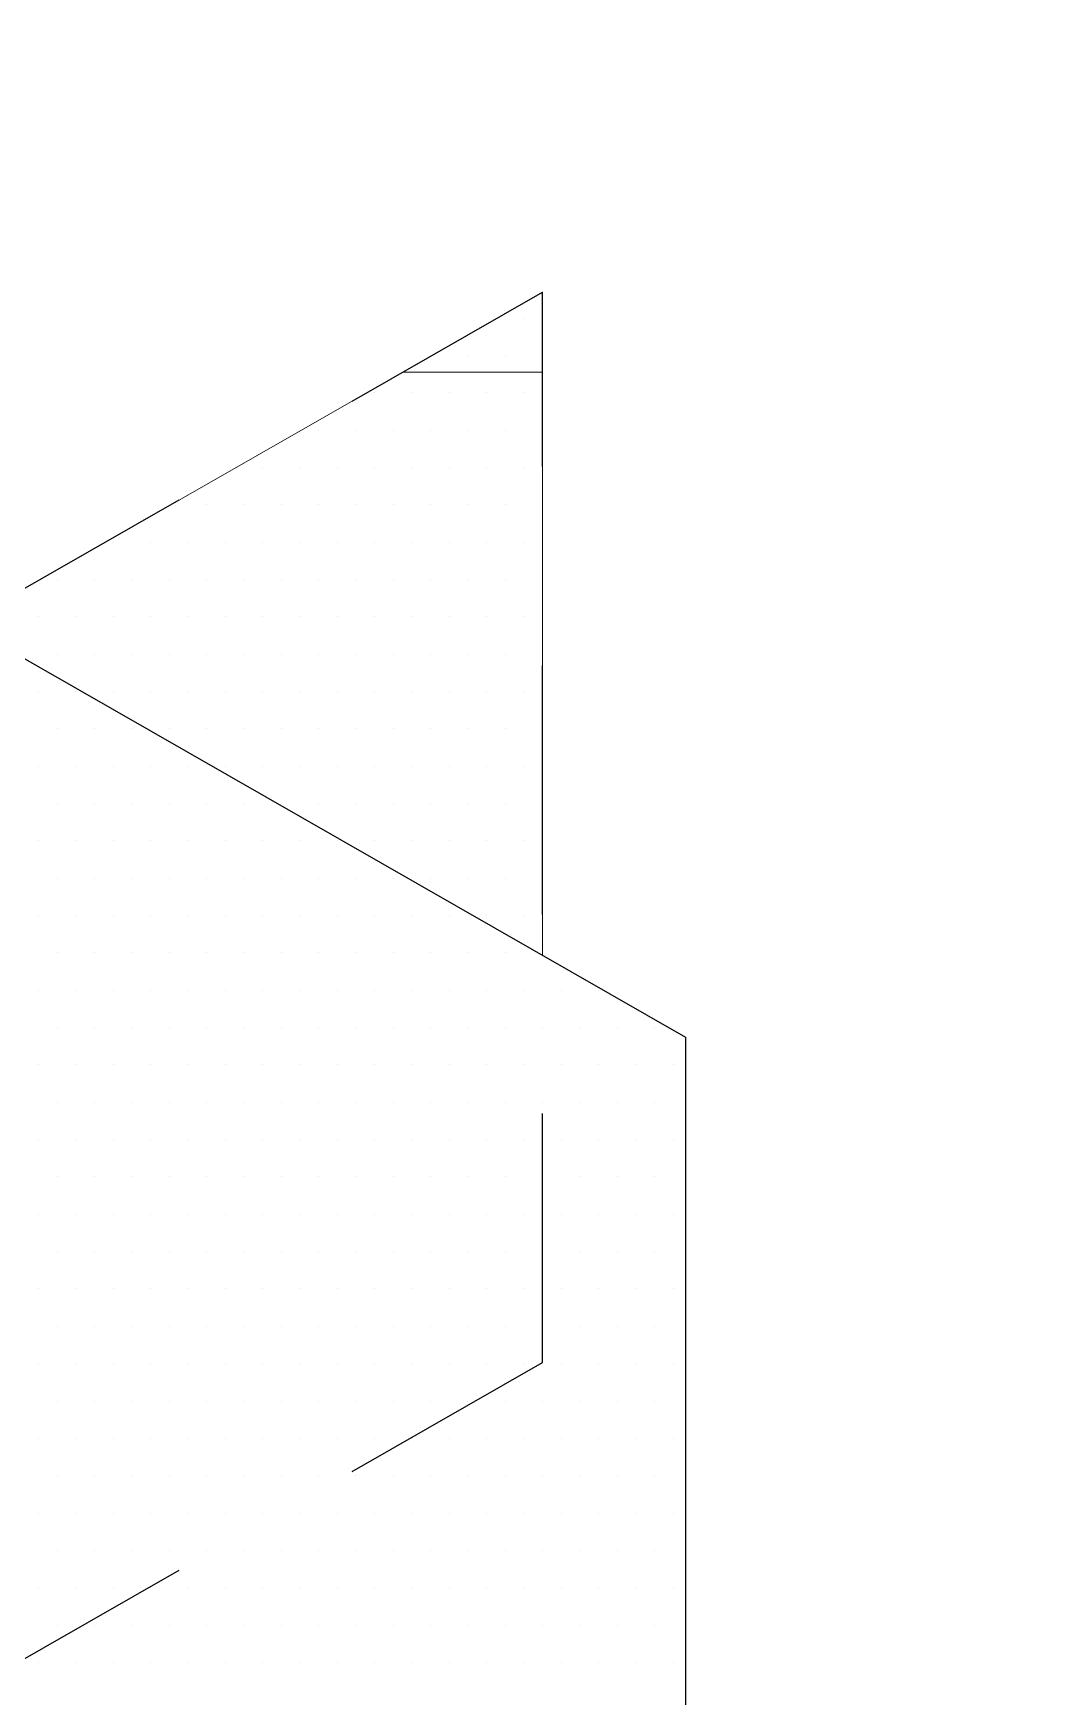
# Model space of a CAD drawing. Header units: inches. Extents: x -26 to 76, y -16 to 22.
# Drawn here: x 64.709 to 65.224, y -4.424 to -3.588 of the extents above; entities that cross this region are included whole.
import ezdxf

# ---------------------------------------------------------------- set-up
doc = ezdxf.new("R2010")
doc.units = ezdxf.units.IN
doc.header["$MEASUREMENT"] = 0
for name, pattern in [('AI-Linetype-55', [0.187557, 0.125038, -0.062519]), ('AI-Linetype-56', [0.187557, 0.125038, -0.062519]), ('AI-Linetype-57', [0.187557, 0.125038, -0.062519])]:
    doc.linetypes.add(name, pattern=pattern)
for name, color, linetype, lineweight in [('.ATI-HATCH', 7, 'Continuous', 0), ('G-ANNO-TTLB', 7, 'Continuous', 0), ('TYVEK', 7, 'Continuous', 0)]:
    doc.layers.add(name, color=color, linetype=linetype, lineweight=lineweight)

# ---------------------------------------------------------------- blocks, each defined once
blk = doc.blocks.new('Block_347')
at = {"layer": '.ATI-HATCH'}
for points, knots in [([(64.96488, -3.71841), (64.96488, -3.71841), (64.89471, -3.75852), (64.89471, -3.75852), (64.89471, -3.75852), (64.96488, -3.75852), (64.96488, -3.75852), (64.96488, -3.75852), (64.96488, -3.71841), (64.96488, -3.71841)], [0, 0, 0, 0, 1, 1, 1, 2, 2, 2, 3, 3, 3, 3]), ([(64.96488, -3.75852), (64.96488, -3.75852), (64.89471, -3.75852), (64.89471, -3.75852), (64.89471, -3.75852), (64.67393, -3.8847), (64.67393, -3.8847), (64.67393, -3.8847), (64.96488, -4.05129), (64.96488, -4.05129), (64.96488, -4.05129), (64.96488, -3.75852), (64.96488, -3.75852)], [0, 0, 0, 0, 1, 1, 1, 2, 2, 2, 3, 3, 3, 4, 4, 4, 4])]:
    blk.add_open_spline(points, degree=3, knots=knots, dxfattribs=at)
at = {"layer": '.ATI-HATCH', "color": 8, "lineweight": 0, "true_color": 0x808080}
for points in [[(64.9556, -3.73131), (64.9556, -3.73131), (64.9556, -3.73131), (64.9556, -3.73131)], [(64.92747, -3.75007), (64.92747, -3.75007), (64.92747, -3.75007), (64.92747, -3.75007)], [(64.94622, -3.75007), (64.94622, -3.75007), (64.94622, -3.75007), (64.94622, -3.75007)], [(64.88058, -3.76882), (64.88058, -3.76882), (64.88058, -3.76882), (64.88058, -3.76882)], [(64.89933, -3.76882), (64.89933, -3.76882), (64.89933, -3.76882), (64.89933, -3.76882)], [(64.91809, -3.76882), (64.91809, -3.76882), (64.91809, -3.76882), (64.91809, -3.76882)], [(64.93684, -3.76882), (64.93684, -3.76882), (64.93684, -3.76882), (64.93684, -3.76882)], [(64.9556, -3.76882), (64.9556, -3.76882), (64.9556, -3.76882), (64.9556, -3.76882)], [(64.85244, -3.78758), (64.85244, -3.78758), (64.85244, -3.78758), (64.85244, -3.78758)], [(64.8712, -3.78758), (64.8712, -3.78758), (64.8712, -3.78758), (64.8712, -3.78758)], [(64.88996, -3.78758), (64.88996, -3.78758), (64.88996, -3.78758), (64.88996, -3.78758)], [(64.90871, -3.78758), (64.90871, -3.78758), (64.90871, -3.78758), (64.90871, -3.78758)], [(64.92747, -3.78758), (64.92747, -3.78758), (64.92747, -3.78758), (64.92747, -3.78758)], [(64.94622, -3.78758), (64.94622, -3.78758), (64.94622, -3.78758), (64.94622, -3.78758)], [(64.82431, -3.80633), (64.82431, -3.80633), (64.82431, -3.80633), (64.82431, -3.80633)], [(64.84307, -3.80633), (64.84307, -3.80633), (64.84307, -3.80633), (64.84307, -3.80633)], [(64.86182, -3.80633), (64.86182, -3.80633), (64.86182, -3.80633), (64.86182, -3.80633)], [(64.88058, -3.80633), (64.88058, -3.80633), (64.88058, -3.80633), (64.88058, -3.80633)], [(64.89933, -3.80633), (64.89933, -3.80633), (64.89933, -3.80633), (64.89933, -3.80633)], [(64.91809, -3.80633), (64.91809, -3.80633), (64.91809, -3.80633), (64.91809, -3.80633)], [(64.93684, -3.80633), (64.93684, -3.80633), (64.93684, -3.80633), (64.93684, -3.80633)], [(64.9556, -3.80633), (64.9556, -3.80633), (64.9556, -3.80633), (64.9556, -3.80633)], [(64.79618, -3.82509), (64.79618, -3.82509), (64.79618, -3.82509), (64.79618, -3.82509)], [(64.81493, -3.82509), (64.81493, -3.82509), (64.81493, -3.82509), (64.81493, -3.82509)], [(64.83369, -3.82509), (64.83369, -3.82509), (64.83369, -3.82509), (64.83369, -3.82509)], [(64.85244, -3.82509), (64.85244, -3.82509), (64.85244, -3.82509), (64.85244, -3.82509)], [(64.8712, -3.82509), (64.8712, -3.82509), (64.8712, -3.82509), (64.8712, -3.82509)], [(64.88996, -3.82509), (64.88996, -3.82509), (64.88996, -3.82509), (64.88996, -3.82509)], [(64.90871, -3.82509), (64.90871, -3.82509), (64.90871, -3.82509), (64.90871, -3.82509)], [(64.92747, -3.82509), (64.92747, -3.82509), (64.92747, -3.82509), (64.92747, -3.82509)], [(64.94622, -3.82509), (64.94622, -3.82509), (64.94622, -3.82509), (64.94622, -3.82509)], [(64.74929, -3.84384), (64.74929, -3.84384), (64.74929, -3.84384), (64.74929, -3.84384)], [(64.76804, -3.84384), (64.76804, -3.84384), (64.76804, -3.84384), (64.76804, -3.84384)], [(64.7868, -3.84384), (64.7868, -3.84384), (64.7868, -3.84384), (64.7868, -3.84384)], [(64.80555, -3.84384), (64.80555, -3.84384), (64.80555, -3.84384), (64.80555, -3.84384)], [(64.82431, -3.84384), (64.82431, -3.84384), (64.82431, -3.84384), (64.82431, -3.84384)], [(64.84307, -3.84384), (64.84307, -3.84384), (64.84307, -3.84384), (64.84307, -3.84384)], [(64.86182, -3.84384), (64.86182, -3.84384), (64.86182, -3.84384), (64.86182, -3.84384)], [(64.88058, -3.84384), (64.88058, -3.84384), (64.88058, -3.84384), (64.88058, -3.84384)], [(64.89933, -3.84384), (64.89933, -3.84384), (64.89933, -3.84384), (64.89933, -3.84384)], [(64.91809, -3.84384), (64.91809, -3.84384), (64.91809, -3.84384), (64.91809, -3.84384)], [(64.93684, -3.84384), (64.93684, -3.84384), (64.93684, -3.84384), (64.93684, -3.84384)], [(64.9556, -3.84384), (64.9556, -3.84384), (64.9556, -3.84384), (64.9556, -3.84384)], [(64.72115, -3.8626), (64.72115, -3.8626), (64.72115, -3.8626), (64.72115, -3.8626)], [(64.73991, -3.8626), (64.73991, -3.8626), (64.73991, -3.8626), (64.73991, -3.8626)], [(64.75867, -3.8626), (64.75867, -3.8626), (64.75867, -3.8626), (64.75867, -3.8626)], [(64.77742, -3.8626), (64.77742, -3.8626), (64.77742, -3.8626), (64.77742, -3.8626)], [(64.79618, -3.8626), (64.79618, -3.8626), (64.79618, -3.8626), (64.79618, -3.8626)], [(64.81493, -3.8626), (64.81493, -3.8626), (64.81493, -3.8626), (64.81493, -3.8626)], [(64.83369, -3.8626), (64.83369, -3.8626), (64.83369, -3.8626), (64.83369, -3.8626)], [(64.85244, -3.8626), (64.85244, -3.8626), (64.85244, -3.8626), (64.85244, -3.8626)], [(64.8712, -3.8626), (64.8712, -3.8626), (64.8712, -3.8626), (64.8712, -3.8626)], [(64.88996, -3.8626), (64.88996, -3.8626), (64.88996, -3.8626), (64.88996, -3.8626)], [(64.90871, -3.8626), (64.90871, -3.8626), (64.90871, -3.8626), (64.90871, -3.8626)], [(64.92747, -3.8626), (64.92747, -3.8626), (64.92747, -3.8626), (64.92747, -3.8626)], [(64.94622, -3.8626), (64.94622, -3.8626), (64.94622, -3.8626), (64.94622, -3.8626)], [(64.69302, -3.88136), (64.69302, -3.88136), (64.69302, -3.88136), (64.69302, -3.88136)], [(64.71178, -3.88136), (64.71178, -3.88136), (64.71178, -3.88136), (64.71178, -3.88136)], [(64.73053, -3.88136), (64.73053, -3.88136), (64.73053, -3.88136), (64.73053, -3.88136)], [(64.74929, -3.88136), (64.74929, -3.88136), (64.74929, -3.88136), (64.74929, -3.88136)], [(64.76804, -3.88136), (64.76804, -3.88136), (64.76804, -3.88136), (64.76804, -3.88136)], [(64.7868, -3.88136), (64.7868, -3.88136), (64.7868, -3.88136), (64.7868, -3.88136)], [(64.80555, -3.88136), (64.80555, -3.88136), (64.80555, -3.88136), (64.80555, -3.88136)], [(64.82431, -3.88136), (64.82431, -3.88136), (64.82431, -3.88136), (64.82431, -3.88136)], [(64.84307, -3.88136), (64.84307, -3.88136), (64.84307, -3.88136), (64.84307, -3.88136)], [(64.86182, -3.88136), (64.86182, -3.88136), (64.86182, -3.88136), (64.86182, -3.88136)], [(64.88058, -3.88136), (64.88058, -3.88136), (64.88058, -3.88136), (64.88058, -3.88136)], [(64.89933, -3.88136), (64.89933, -3.88136), (64.89933, -3.88136), (64.89933, -3.88136)], [(64.91809, -3.88136), (64.91809, -3.88136), (64.91809, -3.88136), (64.91809, -3.88136)], [(64.93684, -3.88136), (64.93684, -3.88136), (64.93684, -3.88136), (64.93684, -3.88136)], [(64.9556, -3.88136), (64.9556, -3.88136), (64.9556, -3.88136), (64.9556, -3.88136)], [(64.7024, -3.90011), (64.7024, -3.90011), (64.7024, -3.90011), (64.7024, -3.90011)], [(64.72115, -3.90011), (64.72115, -3.90011), (64.72115, -3.90011), (64.72115, -3.90011)], [(64.73991, -3.90011), (64.73991, -3.90011), (64.73991, -3.90011), (64.73991, -3.90011)], [(64.75867, -3.90011), (64.75867, -3.90011), (64.75867, -3.90011), (64.75867, -3.90011)], [(64.77742, -3.90011), (64.77742, -3.90011), (64.77742, -3.90011), (64.77742, -3.90011)], [(64.79618, -3.90011), (64.79618, -3.90011), (64.79618, -3.90011), (64.79618, -3.90011)], [(64.81493, -3.90011), (64.81493, -3.90011), (64.81493, -3.90011), (64.81493, -3.90011)], [(64.83369, -3.90011), (64.83369, -3.90011), (64.83369, -3.90011), (64.83369, -3.90011)], [(64.85244, -3.90011), (64.85244, -3.90011), (64.85244, -3.90011), (64.85244, -3.90011)], [(64.8712, -3.90011), (64.8712, -3.90011), (64.8712, -3.90011), (64.8712, -3.90011)], [(64.88996, -3.90011), (64.88996, -3.90011), (64.88996, -3.90011), (64.88996, -3.90011)], [(64.90871, -3.90011), (64.90871, -3.90011), (64.90871, -3.90011), (64.90871, -3.90011)], [(64.92747, -3.90011), (64.92747, -3.90011), (64.92747, -3.90011), (64.92747, -3.90011)], [(64.94622, -3.90011), (64.94622, -3.90011), (64.94622, -3.90011), (64.94622, -3.90011)], [(64.74929, -3.91887), (64.74929, -3.91887), (64.74929, -3.91887), (64.74929, -3.91887)], [(64.76804, -3.91887), (64.76804, -3.91887), (64.76804, -3.91887), (64.76804, -3.91887)], [(64.7868, -3.91887), (64.7868, -3.91887), (64.7868, -3.91887), (64.7868, -3.91887)], [(64.80555, -3.91887), (64.80555, -3.91887), (64.80555, -3.91887), (64.80555, -3.91887)], [(64.82431, -3.91887), (64.82431, -3.91887), (64.82431, -3.91887), (64.82431, -3.91887)], [(64.84307, -3.91887), (64.84307, -3.91887), (64.84307, -3.91887), (64.84307, -3.91887)], [(64.86182, -3.91887), (64.86182, -3.91887), (64.86182, -3.91887), (64.86182, -3.91887)], [(64.88058, -3.91887), (64.88058, -3.91887), (64.88058, -3.91887), (64.88058, -3.91887)], [(64.89933, -3.91887), (64.89933, -3.91887), (64.89933, -3.91887), (64.89933, -3.91887)], [(64.91809, -3.91887), (64.91809, -3.91887), (64.91809, -3.91887), (64.91809, -3.91887)], [(64.93684, -3.91887), (64.93684, -3.91887), (64.93684, -3.91887), (64.93684, -3.91887)], [(64.9556, -3.91887), (64.9556, -3.91887), (64.9556, -3.91887), (64.9556, -3.91887)], [(64.77742, -3.93762), (64.77742, -3.93762), (64.77742, -3.93762), (64.77742, -3.93762)], [(64.79618, -3.93762), (64.79618, -3.93762), (64.79618, -3.93762), (64.79618, -3.93762)], [(64.81493, -3.93762), (64.81493, -3.93762), (64.81493, -3.93762), (64.81493, -3.93762)], [(64.83369, -3.93762), (64.83369, -3.93762), (64.83369, -3.93762), (64.83369, -3.93762)], [(64.85244, -3.93762), (64.85244, -3.93762), (64.85244, -3.93762), (64.85244, -3.93762)], [(64.8712, -3.93762), (64.8712, -3.93762), (64.8712, -3.93762), (64.8712, -3.93762)], [(64.88996, -3.93762), (64.88996, -3.93762), (64.88996, -3.93762), (64.88996, -3.93762)], [(64.90871, -3.93762), (64.90871, -3.93762), (64.90871, -3.93762), (64.90871, -3.93762)], [(64.92747, -3.93762), (64.92747, -3.93762), (64.92747, -3.93762), (64.92747, -3.93762)], [(64.94622, -3.93762), (64.94622, -3.93762), (64.94622, -3.93762), (64.94622, -3.93762)], [(64.80555, -3.95638), (64.80555, -3.95638), (64.80555, -3.95638), (64.80555, -3.95638)], [(64.82431, -3.95638), (64.82431, -3.95638), (64.82431, -3.95638), (64.82431, -3.95638)], [(64.84307, -3.95638), (64.84307, -3.95638), (64.84307, -3.95638), (64.84307, -3.95638)], [(64.86182, -3.95638), (64.86182, -3.95638), (64.86182, -3.95638), (64.86182, -3.95638)], [(64.88058, -3.95638), (64.88058, -3.95638), (64.88058, -3.95638), (64.88058, -3.95638)], [(64.89933, -3.95638), (64.89933, -3.95638), (64.89933, -3.95638), (64.89933, -3.95638)], [(64.91809, -3.95638), (64.91809, -3.95638), (64.91809, -3.95638), (64.91809, -3.95638)], [(64.93684, -3.95638), (64.93684, -3.95638), (64.93684, -3.95638), (64.93684, -3.95638)], [(64.9556, -3.95638), (64.9556, -3.95638), (64.9556, -3.95638), (64.9556, -3.95638)], [(64.83369, -3.97513), (64.83369, -3.97513), (64.83369, -3.97513), (64.83369, -3.97513)], [(64.85244, -3.97513), (64.85244, -3.97513), (64.85244, -3.97513), (64.85244, -3.97513)], [(64.8712, -3.97513), (64.8712, -3.97513), (64.8712, -3.97513), (64.8712, -3.97513)], [(64.88996, -3.97513), (64.88996, -3.97513), (64.88996, -3.97513), (64.88996, -3.97513)], [(64.90871, -3.97513), (64.90871, -3.97513), (64.90871, -3.97513), (64.90871, -3.97513)], [(64.92747, -3.97513), (64.92747, -3.97513), (64.92747, -3.97513), (64.92747, -3.97513)], [(64.94622, -3.97513), (64.94622, -3.97513), (64.94622, -3.97513), (64.94622, -3.97513)], [(64.88058, -3.99389), (64.88058, -3.99389), (64.88058, -3.99389), (64.88058, -3.99389)], [(64.89933, -3.99389), (64.89933, -3.99389), (64.89933, -3.99389), (64.89933, -3.99389)], [(64.91809, -3.99389), (64.91809, -3.99389), (64.91809, -3.99389), (64.91809, -3.99389)], [(64.93684, -3.99389), (64.93684, -3.99389), (64.93684, -3.99389), (64.93684, -3.99389)], [(64.9556, -3.99389), (64.9556, -3.99389), (64.9556, -3.99389), (64.9556, -3.99389)], [(64.90871, -4.01264), (64.90871, -4.01264), (64.90871, -4.01264), (64.90871, -4.01264)], [(64.92747, -4.01264), (64.92747, -4.01264), (64.92747, -4.01264), (64.92747, -4.01264)], [(64.94622, -4.01264), (64.94622, -4.01264), (64.94622, -4.01264), (64.94622, -4.01264)], [(64.93684, -4.0314), (64.93684, -4.0314), (64.93684, -4.0314), (64.93684, -4.0314)], [(64.9556, -4.0314), (64.9556, -4.0314), (64.9556, -4.0314), (64.9556, -4.0314)]]:
    blk.add_open_spline(points, degree=3, dxfattribs=at)
blk = doc.blocks.new('Block_348')
at = {"layer": '.ATI-HATCH'}
blk.add_open_spline([(64.66612, -4.40866), (64.66612, -4.40866), (64.67393, -3.8847), (64.67393, -3.8847), (64.67393, -3.8847), (65.03674, -4.09243), (65.03674, -4.09243), (65.03674, -4.09243), (65.03674, -4.5568), (65.03674, -4.5568), (65.03674, -4.60077), (65.02515, -4.64396), (65.00313, -4.68202), (64.93397, -4.80157), (64.78099, -4.84242), (64.66144, -4.77327), (64.66144, -4.77327), (63.33984, -4.00874), (63.33984, -4.00874), (63.26257, -3.96404), (63.21499, -3.88154), (63.21499, -3.79227), (63.21499, -3.79227), (63.21499, -3.18644), (63.21499, -3.18644), (63.21499, -3.18644), (63.52665, -3.36513), (63.52665, -3.36513), (63.52665, -3.36513), (63.52665, -3.75852), (63.52665, -3.75852), (63.52665, -3.75852), (64.66612, -4.40866), (64.66612, -4.40866)], degree=3, knots=[0, 0, 0, 0, 1, 1, 1, 2, 2, 2, 3, 3, 3, 4, 4, 4, 5, 5, 5, 6, 6, 6, 7, 7, 7, 8, 8, 8, 9, 9, 9, 10, 10, 10, 11, 11, 11, 11], dxfattribs=at)
at = {"layer": '.ATI-HATCH', "color": 8, "lineweight": 0, "true_color": 0x808080}
for points in [[(64.71178, -3.91887), (64.71178, -3.91887), (64.71178, -3.91887), (64.71178, -3.91887)], [(64.73053, -3.91887), (64.73053, -3.91887), (64.73053, -3.91887), (64.73053, -3.91887)], [(64.72115, -3.93762), (64.72115, -3.93762), (64.72115, -3.93762), (64.72115, -3.93762)], [(64.73991, -3.93762), (64.73991, -3.93762), (64.73991, -3.93762), (64.73991, -3.93762)], [(64.75867, -3.93762), (64.75867, -3.93762), (64.75867, -3.93762), (64.75867, -3.93762)], [(64.71178, -3.95638), (64.71178, -3.95638), (64.71178, -3.95638), (64.71178, -3.95638)], [(64.73053, -3.95638), (64.73053, -3.95638), (64.73053, -3.95638), (64.73053, -3.95638)], [(64.74929, -3.95638), (64.74929, -3.95638), (64.74929, -3.95638), (64.74929, -3.95638)], [(64.76804, -3.95638), (64.76804, -3.95638), (64.76804, -3.95638), (64.76804, -3.95638)], [(64.7868, -3.95638), (64.7868, -3.95638), (64.7868, -3.95638), (64.7868, -3.95638)], [(64.72115, -3.97513), (64.72115, -3.97513), (64.72115, -3.97513), (64.72115, -3.97513)], [(64.73991, -3.97513), (64.73991, -3.97513), (64.73991, -3.97513), (64.73991, -3.97513)], [(64.75867, -3.97513), (64.75867, -3.97513), (64.75867, -3.97513), (64.75867, -3.97513)], [(64.77742, -3.97513), (64.77742, -3.97513), (64.77742, -3.97513), (64.77742, -3.97513)], [(64.79618, -3.97513), (64.79618, -3.97513), (64.79618, -3.97513), (64.79618, -3.97513)], [(64.81493, -3.97513), (64.81493, -3.97513), (64.81493, -3.97513), (64.81493, -3.97513)], [(64.71178, -3.99389), (64.71178, -3.99389), (64.71178, -3.99389), (64.71178, -3.99389)], [(64.73053, -3.99389), (64.73053, -3.99389), (64.73053, -3.99389), (64.73053, -3.99389)], [(64.74929, -3.99389), (64.74929, -3.99389), (64.74929, -3.99389), (64.74929, -3.99389)], [(64.76804, -3.99389), (64.76804, -3.99389), (64.76804, -3.99389), (64.76804, -3.99389)], [(64.7868, -3.99389), (64.7868, -3.99389), (64.7868, -3.99389), (64.7868, -3.99389)], [(64.80555, -3.99389), (64.80555, -3.99389), (64.80555, -3.99389), (64.80555, -3.99389)], [(64.82431, -3.99389), (64.82431, -3.99389), (64.82431, -3.99389), (64.82431, -3.99389)], [(64.84307, -3.99389), (64.84307, -3.99389), (64.84307, -3.99389), (64.84307, -3.99389)], [(64.86182, -3.99389), (64.86182, -3.99389), (64.86182, -3.99389), (64.86182, -3.99389)], [(64.72115, -4.01264), (64.72115, -4.01264), (64.72115, -4.01264), (64.72115, -4.01264)], [(64.73991, -4.01264), (64.73991, -4.01264), (64.73991, -4.01264), (64.73991, -4.01264)], [(64.75867, -4.01264), (64.75867, -4.01264), (64.75867, -4.01264), (64.75867, -4.01264)], [(64.77742, -4.01264), (64.77742, -4.01264), (64.77742, -4.01264), (64.77742, -4.01264)], [(64.79618, -4.01264), (64.79618, -4.01264), (64.79618, -4.01264), (64.79618, -4.01264)], [(64.81493, -4.01264), (64.81493, -4.01264), (64.81493, -4.01264), (64.81493, -4.01264)], [(64.83369, -4.01264), (64.83369, -4.01264), (64.83369, -4.01264), (64.83369, -4.01264)], [(64.85244, -4.01264), (64.85244, -4.01264), (64.85244, -4.01264), (64.85244, -4.01264)], [(64.8712, -4.01264), (64.8712, -4.01264), (64.8712, -4.01264), (64.8712, -4.01264)], [(64.88996, -4.01264), (64.88996, -4.01264), (64.88996, -4.01264), (64.88996, -4.01264)], [(64.71178, -4.0314), (64.71178, -4.0314), (64.71178, -4.0314), (64.71178, -4.0314)], [(64.73053, -4.0314), (64.73053, -4.0314), (64.73053, -4.0314), (64.73053, -4.0314)], [(64.74929, -4.0314), (64.74929, -4.0314), (64.74929, -4.0314), (64.74929, -4.0314)], [(64.76804, -4.0314), (64.76804, -4.0314), (64.76804, -4.0314), (64.76804, -4.0314)], [(64.7868, -4.0314), (64.7868, -4.0314), (64.7868, -4.0314), (64.7868, -4.0314)], [(64.80555, -4.0314), (64.80555, -4.0314), (64.80555, -4.0314), (64.80555, -4.0314)], [(64.82431, -4.0314), (64.82431, -4.0314), (64.82431, -4.0314), (64.82431, -4.0314)], [(64.84307, -4.0314), (64.84307, -4.0314), (64.84307, -4.0314), (64.84307, -4.0314)], [(64.86182, -4.0314), (64.86182, -4.0314), (64.86182, -4.0314), (64.86182, -4.0314)], [(64.88058, -4.0314), (64.88058, -4.0314), (64.88058, -4.0314), (64.88058, -4.0314)], [(64.89933, -4.0314), (64.89933, -4.0314), (64.89933, -4.0314), (64.89933, -4.0314)], [(64.91809, -4.0314), (64.91809, -4.0314), (64.91809, -4.0314), (64.91809, -4.0314)], [(64.72115, -4.05016), (64.72115, -4.05016), (64.72115, -4.05016), (64.72115, -4.05016)], [(64.73991, -4.05016), (64.73991, -4.05016), (64.73991, -4.05016), (64.73991, -4.05016)], [(64.75867, -4.05016), (64.75867, -4.05016), (64.75867, -4.05016), (64.75867, -4.05016)], [(64.77742, -4.05016), (64.77742, -4.05016), (64.77742, -4.05016), (64.77742, -4.05016)], [(64.79618, -4.05016), (64.79618, -4.05016), (64.79618, -4.05016), (64.79618, -4.05016)], [(64.81493, -4.05016), (64.81493, -4.05016), (64.81493, -4.05016), (64.81493, -4.05016)], [(64.83369, -4.05016), (64.83369, -4.05016), (64.83369, -4.05016), (64.83369, -4.05016)], [(64.85244, -4.05016), (64.85244, -4.05016), (64.85244, -4.05016), (64.85244, -4.05016)], [(64.8712, -4.05016), (64.8712, -4.05016), (64.8712, -4.05016), (64.8712, -4.05016)], [(64.88996, -4.05016), (64.88996, -4.05016), (64.88996, -4.05016), (64.88996, -4.05016)], [(64.90871, -4.05016), (64.90871, -4.05016), (64.90871, -4.05016), (64.90871, -4.05016)], [(64.92747, -4.05016), (64.92747, -4.05016), (64.92747, -4.05016), (64.92747, -4.05016)], [(64.94622, -4.05016), (64.94622, -4.05016), (64.94622, -4.05016), (64.94622, -4.05016)], [(64.71178, -4.06891), (64.71178, -4.06891), (64.71178, -4.06891), (64.71178, -4.06891)], [(64.73053, -4.06891), (64.73053, -4.06891), (64.73053, -4.06891), (64.73053, -4.06891)], [(64.74929, -4.06891), (64.74929, -4.06891), (64.74929, -4.06891), (64.74929, -4.06891)], [(64.76804, -4.06891), (64.76804, -4.06891), (64.76804, -4.06891), (64.76804, -4.06891)], [(64.7868, -4.06891), (64.7868, -4.06891), (64.7868, -4.06891), (64.7868, -4.06891)], [(64.80555, -4.06891), (64.80555, -4.06891), (64.80555, -4.06891), (64.80555, -4.06891)], [(64.82431, -4.06891), (64.82431, -4.06891), (64.82431, -4.06891), (64.82431, -4.06891)], [(64.84307, -4.06891), (64.84307, -4.06891), (64.84307, -4.06891), (64.84307, -4.06891)], [(64.86182, -4.06891), (64.86182, -4.06891), (64.86182, -4.06891), (64.86182, -4.06891)], [(64.88058, -4.06891), (64.88058, -4.06891), (64.88058, -4.06891), (64.88058, -4.06891)], [(64.89933, -4.06891), (64.89933, -4.06891), (64.89933, -4.06891), (64.89933, -4.06891)], [(64.91809, -4.06891), (64.91809, -4.06891), (64.91809, -4.06891), (64.91809, -4.06891)], [(64.93684, -4.06891), (64.93684, -4.06891), (64.93684, -4.06891), (64.93684, -4.06891)], [(64.9556, -4.06891), (64.9556, -4.06891), (64.9556, -4.06891), (64.9556, -4.06891)], [(64.97436, -4.06891), (64.97436, -4.06891), (64.97436, -4.06891), (64.97436, -4.06891)], [(64.99311, -4.06891), (64.99311, -4.06891), (64.99311, -4.06891), (64.99311, -4.06891)], [(64.72115, -4.08767), (64.72115, -4.08767), (64.72115, -4.08767), (64.72115, -4.08767)], [(64.73991, -4.08767), (64.73991, -4.08767), (64.73991, -4.08767), (64.73991, -4.08767)], [(64.75867, -4.08767), (64.75867, -4.08767), (64.75867, -4.08767), (64.75867, -4.08767)], [(64.77742, -4.08767), (64.77742, -4.08767), (64.77742, -4.08767), (64.77742, -4.08767)], [(64.79618, -4.08767), (64.79618, -4.08767), (64.79618, -4.08767), (64.79618, -4.08767)], [(64.81493, -4.08767), (64.81493, -4.08767), (64.81493, -4.08767), (64.81493, -4.08767)], [(64.83369, -4.08767), (64.83369, -4.08767), (64.83369, -4.08767), (64.83369, -4.08767)], [(64.85244, -4.08767), (64.85244, -4.08767), (64.85244, -4.08767), (64.85244, -4.08767)], [(64.8712, -4.08767), (64.8712, -4.08767), (64.8712, -4.08767), (64.8712, -4.08767)], [(64.88996, -4.08767), (64.88996, -4.08767), (64.88996, -4.08767), (64.88996, -4.08767)], [(64.90871, -4.08767), (64.90871, -4.08767), (64.90871, -4.08767), (64.90871, -4.08767)], [(64.92747, -4.08767), (64.92747, -4.08767), (64.92747, -4.08767), (64.92747, -4.08767)], [(64.94622, -4.08767), (64.94622, -4.08767), (64.94622, -4.08767), (64.94622, -4.08767)], [(64.96498, -4.08767), (64.96498, -4.08767), (64.96498, -4.08767), (64.96498, -4.08767)], [(64.98373, -4.08767), (64.98373, -4.08767), (64.98373, -4.08767), (64.98373, -4.08767)], [(65.00249, -4.08767), (65.00249, -4.08767), (65.00249, -4.08767), (65.00249, -4.08767)], [(65.02124, -4.08767), (65.02124, -4.08767), (65.02124, -4.08767), (65.02124, -4.08767)], [(64.71178, -4.10642), (64.71178, -4.10642), (64.71178, -4.10642), (64.71178, -4.10642)], [(64.73053, -4.10642), (64.73053, -4.10642), (64.73053, -4.10642), (64.73053, -4.10642)], [(64.74929, -4.10642), (64.74929, -4.10642), (64.74929, -4.10642), (64.74929, -4.10642)], [(64.76804, -4.10642), (64.76804, -4.10642), (64.76804, -4.10642), (64.76804, -4.10642)], [(64.7868, -4.10642), (64.7868, -4.10642), (64.7868, -4.10642), (64.7868, -4.10642)], [(64.80555, -4.10642), (64.80555, -4.10642), (64.80555, -4.10642), (64.80555, -4.10642)], [(64.82431, -4.10642), (64.82431, -4.10642), (64.82431, -4.10642), (64.82431, -4.10642)], [(64.84307, -4.10642), (64.84307, -4.10642), (64.84307, -4.10642), (64.84307, -4.10642)], [(64.86182, -4.10642), (64.86182, -4.10642), (64.86182, -4.10642), (64.86182, -4.10642)], [(64.88058, -4.10642), (64.88058, -4.10642), (64.88058, -4.10642), (64.88058, -4.10642)], [(64.89933, -4.10642), (64.89933, -4.10642), (64.89933, -4.10642), (64.89933, -4.10642)], [(64.91809, -4.10642), (64.91809, -4.10642), (64.91809, -4.10642), (64.91809, -4.10642)], [(64.93684, -4.10642), (64.93684, -4.10642), (64.93684, -4.10642), (64.93684, -4.10642)], [(64.9556, -4.10642), (64.9556, -4.10642), (64.9556, -4.10642), (64.9556, -4.10642)], [(64.97436, -4.10642), (64.97436, -4.10642), (64.97436, -4.10642), (64.97436, -4.10642)], [(64.99311, -4.10642), (64.99311, -4.10642), (64.99311, -4.10642), (64.99311, -4.10642)], [(65.01187, -4.10642), (65.01187, -4.10642), (65.01187, -4.10642), (65.01187, -4.10642)], [(65.03062, -4.10642), (65.03062, -4.10642), (65.03062, -4.10642), (65.03062, -4.10642)], [(64.72115, -4.12518), (64.72115, -4.12518), (64.72115, -4.12518), (64.72115, -4.12518)], [(64.73991, -4.12518), (64.73991, -4.12518), (64.73991, -4.12518), (64.73991, -4.12518)], [(64.75867, -4.12518), (64.75867, -4.12518), (64.75867, -4.12518), (64.75867, -4.12518)], [(64.77742, -4.12518), (64.77742, -4.12518), (64.77742, -4.12518), (64.77742, -4.12518)], [(64.79618, -4.12518), (64.79618, -4.12518), (64.79618, -4.12518), (64.79618, -4.12518)], [(64.81493, -4.12518), (64.81493, -4.12518), (64.81493, -4.12518), (64.81493, -4.12518)], [(64.83369, -4.12518), (64.83369, -4.12518), (64.83369, -4.12518), (64.83369, -4.12518)], [(64.85244, -4.12518), (64.85244, -4.12518), (64.85244, -4.12518), (64.85244, -4.12518)], [(64.8712, -4.12518), (64.8712, -4.12518), (64.8712, -4.12518), (64.8712, -4.12518)], [(64.88996, -4.12518), (64.88996, -4.12518), (64.88996, -4.12518), (64.88996, -4.12518)], [(64.90871, -4.12518), (64.90871, -4.12518), (64.90871, -4.12518), (64.90871, -4.12518)], [(64.92747, -4.12518), (64.92747, -4.12518), (64.92747, -4.12518), (64.92747, -4.12518)], [(64.94622, -4.12518), (64.94622, -4.12518), (64.94622, -4.12518), (64.94622, -4.12518)], [(64.96498, -4.12518), (64.96498, -4.12518), (64.96498, -4.12518), (64.96498, -4.12518)], [(64.98373, -4.12518), (64.98373, -4.12518), (64.98373, -4.12518), (64.98373, -4.12518)], [(65.00249, -4.12518), (65.00249, -4.12518), (65.00249, -4.12518), (65.00249, -4.12518)], [(65.02124, -4.12518), (65.02124, -4.12518), (65.02124, -4.12518), (65.02124, -4.12518)], [(64.71178, -4.14393), (64.71178, -4.14393), (64.71178, -4.14393), (64.71178, -4.14393)], [(64.73053, -4.14393), (64.73053, -4.14393), (64.73053, -4.14393), (64.73053, -4.14393)], [(64.74929, -4.14393), (64.74929, -4.14393), (64.74929, -4.14393), (64.74929, -4.14393)], [(64.76804, -4.14393), (64.76804, -4.14393), (64.76804, -4.14393), (64.76804, -4.14393)], [(64.7868, -4.14393), (64.7868, -4.14393), (64.7868, -4.14393), (64.7868, -4.14393)], [(64.80555, -4.14393), (64.80555, -4.14393), (64.80555, -4.14393), (64.80555, -4.14393)], [(64.82431, -4.14393), (64.82431, -4.14393), (64.82431, -4.14393), (64.82431, -4.14393)], [(64.84307, -4.14393), (64.84307, -4.14393), (64.84307, -4.14393), (64.84307, -4.14393)], [(64.86182, -4.14393), (64.86182, -4.14393), (64.86182, -4.14393), (64.86182, -4.14393)], [(64.88058, -4.14393), (64.88058, -4.14393), (64.88058, -4.14393), (64.88058, -4.14393)], [(64.89933, -4.14393), (64.89933, -4.14393), (64.89933, -4.14393), (64.89933, -4.14393)], [(64.91809, -4.14393), (64.91809, -4.14393), (64.91809, -4.14393), (64.91809, -4.14393)], [(64.93684, -4.14393), (64.93684, -4.14393), (64.93684, -4.14393), (64.93684, -4.14393)], [(64.9556, -4.14393), (64.9556, -4.14393), (64.9556, -4.14393), (64.9556, -4.14393)], [(64.97436, -4.14393), (64.97436, -4.14393), (64.97436, -4.14393), (64.97436, -4.14393)], [(64.99311, -4.14393), (64.99311, -4.14393), (64.99311, -4.14393), (64.99311, -4.14393)], [(65.01187, -4.14393), (65.01187, -4.14393), (65.01187, -4.14393), (65.01187, -4.14393)], [(65.03062, -4.14393), (65.03062, -4.14393), (65.03062, -4.14393), (65.03062, -4.14393)], [(64.72115, -4.16269), (64.72115, -4.16269), (64.72115, -4.16269), (64.72115, -4.16269)], [(64.73991, -4.16269), (64.73991, -4.16269), (64.73991, -4.16269), (64.73991, -4.16269)], [(64.75867, -4.16269), (64.75867, -4.16269), (64.75867, -4.16269), (64.75867, -4.16269)], [(64.77742, -4.16269), (64.77742, -4.16269), (64.77742, -4.16269), (64.77742, -4.16269)], [(64.79618, -4.16269), (64.79618, -4.16269), (64.79618, -4.16269), (64.79618, -4.16269)], [(64.81493, -4.16269), (64.81493, -4.16269), (64.81493, -4.16269), (64.81493, -4.16269)], [(64.83369, -4.16269), (64.83369, -4.16269), (64.83369, -4.16269), (64.83369, -4.16269)], [(64.85244, -4.16269), (64.85244, -4.16269), (64.85244, -4.16269), (64.85244, -4.16269)], [(64.8712, -4.16269), (64.8712, -4.16269), (64.8712, -4.16269), (64.8712, -4.16269)], [(64.88996, -4.16269), (64.88996, -4.16269), (64.88996, -4.16269), (64.88996, -4.16269)], [(64.90871, -4.16269), (64.90871, -4.16269), (64.90871, -4.16269), (64.90871, -4.16269)], [(64.92747, -4.16269), (64.92747, -4.16269), (64.92747, -4.16269), (64.92747, -4.16269)], [(64.94622, -4.16269), (64.94622, -4.16269), (64.94622, -4.16269), (64.94622, -4.16269)], [(64.96498, -4.16269), (64.96498, -4.16269), (64.96498, -4.16269), (64.96498, -4.16269)], [(64.98373, -4.16269), (64.98373, -4.16269), (64.98373, -4.16269), (64.98373, -4.16269)], [(65.00249, -4.16269), (65.00249, -4.16269), (65.00249, -4.16269), (65.00249, -4.16269)], [(65.02124, -4.16269), (65.02124, -4.16269), (65.02124, -4.16269), (65.02124, -4.16269)], [(64.71178, -4.18145), (64.71178, -4.18145), (64.71178, -4.18145), (64.71178, -4.18145)], [(64.73053, -4.18145), (64.73053, -4.18145), (64.73053, -4.18145), (64.73053, -4.18145)], [(64.74929, -4.18145), (64.74929, -4.18145), (64.74929, -4.18145), (64.74929, -4.18145)], [(64.76804, -4.18145), (64.76804, -4.18145), (64.76804, -4.18145), (64.76804, -4.18145)], [(64.7868, -4.18145), (64.7868, -4.18145), (64.7868, -4.18145), (64.7868, -4.18145)], [(64.80555, -4.18145), (64.80555, -4.18145), (64.80555, -4.18145), (64.80555, -4.18145)], [(64.82431, -4.18145), (64.82431, -4.18145), (64.82431, -4.18145), (64.82431, -4.18145)], [(64.84307, -4.18145), (64.84307, -4.18145), (64.84307, -4.18145), (64.84307, -4.18145)], [(64.86182, -4.18145), (64.86182, -4.18145), (64.86182, -4.18145), (64.86182, -4.18145)], [(64.88058, -4.18145), (64.88058, -4.18145), (64.88058, -4.18145), (64.88058, -4.18145)], [(64.89933, -4.18145), (64.89933, -4.18145), (64.89933, -4.18145), (64.89933, -4.18145)], [(64.91809, -4.18145), (64.91809, -4.18145), (64.91809, -4.18145), (64.91809, -4.18145)], [(64.93684, -4.18145), (64.93684, -4.18145), (64.93684, -4.18145), (64.93684, -4.18145)], [(64.9556, -4.18145), (64.9556, -4.18145), (64.9556, -4.18145), (64.9556, -4.18145)], [(64.97436, -4.18145), (64.97436, -4.18145), (64.97436, -4.18145), (64.97436, -4.18145)], [(64.99311, -4.18145), (64.99311, -4.18145), (64.99311, -4.18145), (64.99311, -4.18145)], [(65.01187, -4.18145), (65.01187, -4.18145), (65.01187, -4.18145), (65.01187, -4.18145)], [(65.03062, -4.18145), (65.03062, -4.18145), (65.03062, -4.18145), (65.03062, -4.18145)], [(64.72115, -4.2002), (64.72115, -4.2002), (64.72115, -4.2002), (64.72115, -4.2002)], [(64.73991, -4.2002), (64.73991, -4.2002), (64.73991, -4.2002), (64.73991, -4.2002)], [(64.75867, -4.2002), (64.75867, -4.2002), (64.75867, -4.2002), (64.75867, -4.2002)], [(64.77742, -4.2002), (64.77742, -4.2002), (64.77742, -4.2002), (64.77742, -4.2002)], [(64.79618, -4.2002), (64.79618, -4.2002), (64.79618, -4.2002), (64.79618, -4.2002)], [(64.81493, -4.2002), (64.81493, -4.2002), (64.81493, -4.2002), (64.81493, -4.2002)], [(64.83369, -4.2002), (64.83369, -4.2002), (64.83369, -4.2002), (64.83369, -4.2002)], [(64.85244, -4.2002), (64.85244, -4.2002), (64.85244, -4.2002), (64.85244, -4.2002)], [(64.8712, -4.2002), (64.8712, -4.2002), (64.8712, -4.2002), (64.8712, -4.2002)], [(64.88996, -4.2002), (64.88996, -4.2002), (64.88996, -4.2002), (64.88996, -4.2002)], [(64.90871, -4.2002), (64.90871, -4.2002), (64.90871, -4.2002), (64.90871, -4.2002)], [(64.92747, -4.2002), (64.92747, -4.2002), (64.92747, -4.2002), (64.92747, -4.2002)], [(64.94622, -4.2002), (64.94622, -4.2002), (64.94622, -4.2002), (64.94622, -4.2002)], [(64.96498, -4.2002), (64.96498, -4.2002), (64.96498, -4.2002), (64.96498, -4.2002)], [(64.98373, -4.2002), (64.98373, -4.2002), (64.98373, -4.2002), (64.98373, -4.2002)], [(65.00249, -4.2002), (65.00249, -4.2002), (65.00249, -4.2002), (65.00249, -4.2002)], [(65.02124, -4.2002), (65.02124, -4.2002), (65.02124, -4.2002), (65.02124, -4.2002)], [(64.71178, -4.21896), (64.71178, -4.21896), (64.71178, -4.21896), (64.71178, -4.21896)], [(64.73053, -4.21896), (64.73053, -4.21896), (64.73053, -4.21896), (64.73053, -4.21896)], [(64.74929, -4.21896), (64.74929, -4.21896), (64.74929, -4.21896), (64.74929, -4.21896)], [(64.76804, -4.21896), (64.76804, -4.21896), (64.76804, -4.21896), (64.76804, -4.21896)], [(64.7868, -4.21896), (64.7868, -4.21896), (64.7868, -4.21896), (64.7868, -4.21896)], [(64.80555, -4.21896), (64.80555, -4.21896), (64.80555, -4.21896), (64.80555, -4.21896)], [(64.82431, -4.21896), (64.82431, -4.21896), (64.82431, -4.21896), (64.82431, -4.21896)], [(64.84307, -4.21896), (64.84307, -4.21896), (64.84307, -4.21896), (64.84307, -4.21896)], [(64.86182, -4.21896), (64.86182, -4.21896), (64.86182, -4.21896), (64.86182, -4.21896)], [(64.88058, -4.21896), (64.88058, -4.21896), (64.88058, -4.21896), (64.88058, -4.21896)], [(64.89933, -4.21896), (64.89933, -4.21896), (64.89933, -4.21896), (64.89933, -4.21896)], [(64.91809, -4.21896), (64.91809, -4.21896), (64.91809, -4.21896), (64.91809, -4.21896)], [(64.93684, -4.21896), (64.93684, -4.21896), (64.93684, -4.21896), (64.93684, -4.21896)], [(64.9556, -4.21896), (64.9556, -4.21896), (64.9556, -4.21896), (64.9556, -4.21896)], [(64.97436, -4.21896), (64.97436, -4.21896), (64.97436, -4.21896), (64.97436, -4.21896)], [(64.99311, -4.21896), (64.99311, -4.21896), (64.99311, -4.21896), (64.99311, -4.21896)], [(65.01187, -4.21896), (65.01187, -4.21896), (65.01187, -4.21896), (65.01187, -4.21896)], [(65.03062, -4.21896), (65.03062, -4.21896), (65.03062, -4.21896), (65.03062, -4.21896)], [(64.72115, -4.23771), (64.72115, -4.23771), (64.72115, -4.23771), (64.72115, -4.23771)], [(64.73991, -4.23771), (64.73991, -4.23771), (64.73991, -4.23771), (64.73991, -4.23771)], [(64.75867, -4.23771), (64.75867, -4.23771), (64.75867, -4.23771), (64.75867, -4.23771)], [(64.77742, -4.23771), (64.77742, -4.23771), (64.77742, -4.23771), (64.77742, -4.23771)], [(64.79618, -4.23771), (64.79618, -4.23771), (64.79618, -4.23771), (64.79618, -4.23771)], [(64.81493, -4.23771), (64.81493, -4.23771), (64.81493, -4.23771), (64.81493, -4.23771)], [(64.83369, -4.23771), (64.83369, -4.23771), (64.83369, -4.23771), (64.83369, -4.23771)], [(64.85244, -4.23771), (64.85244, -4.23771), (64.85244, -4.23771), (64.85244, -4.23771)], [(64.8712, -4.23771), (64.8712, -4.23771), (64.8712, -4.23771), (64.8712, -4.23771)], [(64.88996, -4.23771), (64.88996, -4.23771), (64.88996, -4.23771), (64.88996, -4.23771)], [(64.90871, -4.23771), (64.90871, -4.23771), (64.90871, -4.23771), (64.90871, -4.23771)], [(64.92747, -4.23771), (64.92747, -4.23771), (64.92747, -4.23771), (64.92747, -4.23771)], [(64.94622, -4.23771), (64.94622, -4.23771), (64.94622, -4.23771), (64.94622, -4.23771)], [(64.96498, -4.23771), (64.96498, -4.23771), (64.96498, -4.23771), (64.96498, -4.23771)], [(64.98373, -4.23771), (64.98373, -4.23771), (64.98373, -4.23771), (64.98373, -4.23771)], [(65.00249, -4.23771), (65.00249, -4.23771), (65.00249, -4.23771), (65.00249, -4.23771)], [(65.02124, -4.23771), (65.02124, -4.23771), (65.02124, -4.23771), (65.02124, -4.23771)], [(64.71178, -4.25647), (64.71178, -4.25647), (64.71178, -4.25647), (64.71178, -4.25647)], [(64.73053, -4.25647), (64.73053, -4.25647), (64.73053, -4.25647), (64.73053, -4.25647)], [(64.74929, -4.25647), (64.74929, -4.25647), (64.74929, -4.25647), (64.74929, -4.25647)], [(64.76804, -4.25647), (64.76804, -4.25647), (64.76804, -4.25647), (64.76804, -4.25647)], [(64.7868, -4.25647), (64.7868, -4.25647), (64.7868, -4.25647), (64.7868, -4.25647)], [(64.80555, -4.25647), (64.80555, -4.25647), (64.80555, -4.25647), (64.80555, -4.25647)], [(64.82431, -4.25647), (64.82431, -4.25647), (64.82431, -4.25647), (64.82431, -4.25647)], [(64.84307, -4.25647), (64.84307, -4.25647), (64.84307, -4.25647), (64.84307, -4.25647)], [(64.86182, -4.25647), (64.86182, -4.25647), (64.86182, -4.25647), (64.86182, -4.25647)], [(64.88058, -4.25647), (64.88058, -4.25647), (64.88058, -4.25647), (64.88058, -4.25647)], [(64.89933, -4.25647), (64.89933, -4.25647), (64.89933, -4.25647), (64.89933, -4.25647)], [(64.91809, -4.25647), (64.91809, -4.25647), (64.91809, -4.25647), (64.91809, -4.25647)], [(64.93684, -4.25647), (64.93684, -4.25647), (64.93684, -4.25647), (64.93684, -4.25647)], [(64.9556, -4.25647), (64.9556, -4.25647), (64.9556, -4.25647), (64.9556, -4.25647)], [(64.97436, -4.25647), (64.97436, -4.25647), (64.97436, -4.25647), (64.97436, -4.25647)], [(64.99311, -4.25647), (64.99311, -4.25647), (64.99311, -4.25647), (64.99311, -4.25647)], [(65.01187, -4.25647), (65.01187, -4.25647), (65.01187, -4.25647), (65.01187, -4.25647)], [(65.03062, -4.25647), (65.03062, -4.25647), (65.03062, -4.25647), (65.03062, -4.25647)], [(64.72115, -4.27522), (64.72115, -4.27522), (64.72115, -4.27522), (64.72115, -4.27522)], [(64.73991, -4.27522), (64.73991, -4.27522), (64.73991, -4.27522), (64.73991, -4.27522)], [(64.75867, -4.27522), (64.75867, -4.27522), (64.75867, -4.27522), (64.75867, -4.27522)], [(64.77742, -4.27522), (64.77742, -4.27522), (64.77742, -4.27522), (64.77742, -4.27522)], [(64.79618, -4.27522), (64.79618, -4.27522), (64.79618, -4.27522), (64.79618, -4.27522)], [(64.81493, -4.27522), (64.81493, -4.27522), (64.81493, -4.27522), (64.81493, -4.27522)], [(64.83369, -4.27522), (64.83369, -4.27522), (64.83369, -4.27522), (64.83369, -4.27522)], [(64.85244, -4.27522), (64.85244, -4.27522), (64.85244, -4.27522), (64.85244, -4.27522)], [(64.8712, -4.27522), (64.8712, -4.27522), (64.8712, -4.27522), (64.8712, -4.27522)], [(64.88996, -4.27522), (64.88996, -4.27522), (64.88996, -4.27522), (64.88996, -4.27522)], [(64.90871, -4.27522), (64.90871, -4.27522), (64.90871, -4.27522), (64.90871, -4.27522)], [(64.92747, -4.27522), (64.92747, -4.27522), (64.92747, -4.27522), (64.92747, -4.27522)], [(64.94622, -4.27522), (64.94622, -4.27522), (64.94622, -4.27522), (64.94622, -4.27522)], [(64.96498, -4.27522), (64.96498, -4.27522), (64.96498, -4.27522), (64.96498, -4.27522)], [(64.98373, -4.27522), (64.98373, -4.27522), (64.98373, -4.27522), (64.98373, -4.27522)], [(65.00249, -4.27522), (65.00249, -4.27522), (65.00249, -4.27522), (65.00249, -4.27522)], [(65.02124, -4.27522), (65.02124, -4.27522), (65.02124, -4.27522), (65.02124, -4.27522)], [(64.71178, -4.29398), (64.71178, -4.29398), (64.71178, -4.29398), (64.71178, -4.29398)], [(64.73053, -4.29398), (64.73053, -4.29398), (64.73053, -4.29398), (64.73053, -4.29398)], [(64.74929, -4.29398), (64.74929, -4.29398), (64.74929, -4.29398), (64.74929, -4.29398)], [(64.76804, -4.29398), (64.76804, -4.29398), (64.76804, -4.29398), (64.76804, -4.29398)], [(64.7868, -4.29398), (64.7868, -4.29398), (64.7868, -4.29398), (64.7868, -4.29398)], [(64.80555, -4.29398), (64.80555, -4.29398), (64.80555, -4.29398), (64.80555, -4.29398)], [(64.82431, -4.29398), (64.82431, -4.29398), (64.82431, -4.29398), (64.82431, -4.29398)], [(64.84307, -4.29398), (64.84307, -4.29398), (64.84307, -4.29398), (64.84307, -4.29398)], [(64.86182, -4.29398), (64.86182, -4.29398), (64.86182, -4.29398), (64.86182, -4.29398)], [(64.88058, -4.29398), (64.88058, -4.29398), (64.88058, -4.29398), (64.88058, -4.29398)], [(64.89933, -4.29398), (64.89933, -4.29398), (64.89933, -4.29398), (64.89933, -4.29398)], [(64.91809, -4.29398), (64.91809, -4.29398), (64.91809, -4.29398), (64.91809, -4.29398)], [(64.93684, -4.29398), (64.93684, -4.29398), (64.93684, -4.29398), (64.93684, -4.29398)], [(64.9556, -4.29398), (64.9556, -4.29398), (64.9556, -4.29398), (64.9556, -4.29398)], [(64.97436, -4.29398), (64.97436, -4.29398), (64.97436, -4.29398), (64.97436, -4.29398)], [(64.99311, -4.29398), (64.99311, -4.29398), (64.99311, -4.29398), (64.99311, -4.29398)], [(65.01187, -4.29398), (65.01187, -4.29398), (65.01187, -4.29398), (65.01187, -4.29398)], [(65.03062, -4.29398), (65.03062, -4.29398), (65.03062, -4.29398), (65.03062, -4.29398)], [(64.72115, -4.31274), (64.72115, -4.31274), (64.72115, -4.31274), (64.72115, -4.31274)], [(64.73991, -4.31274), (64.73991, -4.31274), (64.73991, -4.31274), (64.73991, -4.31274)], [(64.75867, -4.31274), (64.75867, -4.31274), (64.75867, -4.31274), (64.75867, -4.31274)], [(64.77742, -4.31274), (64.77742, -4.31274), (64.77742, -4.31274), (64.77742, -4.31274)], [(64.79618, -4.31274), (64.79618, -4.31274), (64.79618, -4.31274), (64.79618, -4.31274)], [(64.81493, -4.31274), (64.81493, -4.31274), (64.81493, -4.31274), (64.81493, -4.31274)], [(64.83369, -4.31274), (64.83369, -4.31274), (64.83369, -4.31274), (64.83369, -4.31274)], [(64.85244, -4.31274), (64.85244, -4.31274), (64.85244, -4.31274), (64.85244, -4.31274)], [(64.8712, -4.31274), (64.8712, -4.31274), (64.8712, -4.31274), (64.8712, -4.31274)], [(64.88996, -4.31274), (64.88996, -4.31274), (64.88996, -4.31274), (64.88996, -4.31274)], [(64.90871, -4.31274), (64.90871, -4.31274), (64.90871, -4.31274), (64.90871, -4.31274)], [(64.92747, -4.31274), (64.92747, -4.31274), (64.92747, -4.31274), (64.92747, -4.31274)], [(64.94622, -4.31274), (64.94622, -4.31274), (64.94622, -4.31274), (64.94622, -4.31274)], [(64.96498, -4.31274), (64.96498, -4.31274), (64.96498, -4.31274), (64.96498, -4.31274)], [(64.98373, -4.31274), (64.98373, -4.31274), (64.98373, -4.31274), (64.98373, -4.31274)], [(65.00249, -4.31274), (65.00249, -4.31274), (65.00249, -4.31274), (65.00249, -4.31274)], [(65.02124, -4.31274), (65.02124, -4.31274), (65.02124, -4.31274), (65.02124, -4.31274)], [(64.71178, -4.33149), (64.71178, -4.33149), (64.71178, -4.33149), (64.71178, -4.33149)], [(64.73053, -4.33149), (64.73053, -4.33149), (64.73053, -4.33149), (64.73053, -4.33149)], [(64.74929, -4.33149), (64.74929, -4.33149), (64.74929, -4.33149), (64.74929, -4.33149)], [(64.76804, -4.33149), (64.76804, -4.33149), (64.76804, -4.33149), (64.76804, -4.33149)], [(64.7868, -4.33149), (64.7868, -4.33149), (64.7868, -4.33149), (64.7868, -4.33149)], [(64.80555, -4.33149), (64.80555, -4.33149), (64.80555, -4.33149), (64.80555, -4.33149)], [(64.82431, -4.33149), (64.82431, -4.33149), (64.82431, -4.33149), (64.82431, -4.33149)], [(64.84307, -4.33149), (64.84307, -4.33149), (64.84307, -4.33149), (64.84307, -4.33149)], [(64.86182, -4.33149), (64.86182, -4.33149), (64.86182, -4.33149), (64.86182, -4.33149)], [(64.88058, -4.33149), (64.88058, -4.33149), (64.88058, -4.33149), (64.88058, -4.33149)], [(64.89933, -4.33149), (64.89933, -4.33149), (64.89933, -4.33149), (64.89933, -4.33149)], [(64.91809, -4.33149), (64.91809, -4.33149), (64.91809, -4.33149), (64.91809, -4.33149)], [(64.93684, -4.33149), (64.93684, -4.33149), (64.93684, -4.33149), (64.93684, -4.33149)], [(64.9556, -4.33149), (64.9556, -4.33149), (64.9556, -4.33149), (64.9556, -4.33149)], [(64.97436, -4.33149), (64.97436, -4.33149), (64.97436, -4.33149), (64.97436, -4.33149)], [(64.99311, -4.33149), (64.99311, -4.33149), (64.99311, -4.33149), (64.99311, -4.33149)], [(65.01187, -4.33149), (65.01187, -4.33149), (65.01187, -4.33149), (65.01187, -4.33149)], [(65.03062, -4.33149), (65.03062, -4.33149), (65.03062, -4.33149), (65.03062, -4.33149)], [(64.72115, -4.35025), (64.72115, -4.35025), (64.72115, -4.35025), (64.72115, -4.35025)], [(64.73991, -4.35025), (64.73991, -4.35025), (64.73991, -4.35025), (64.73991, -4.35025)], [(64.75867, -4.35025), (64.75867, -4.35025), (64.75867, -4.35025), (64.75867, -4.35025)], [(64.77742, -4.35025), (64.77742, -4.35025), (64.77742, -4.35025), (64.77742, -4.35025)], [(64.79618, -4.35025), (64.79618, -4.35025), (64.79618, -4.35025), (64.79618, -4.35025)], [(64.81493, -4.35025), (64.81493, -4.35025), (64.81493, -4.35025), (64.81493, -4.35025)], [(64.83369, -4.35025), (64.83369, -4.35025), (64.83369, -4.35025), (64.83369, -4.35025)], [(64.85244, -4.35025), (64.85244, -4.35025), (64.85244, -4.35025), (64.85244, -4.35025)], [(64.8712, -4.35025), (64.8712, -4.35025), (64.8712, -4.35025), (64.8712, -4.35025)], [(64.88996, -4.35025), (64.88996, -4.35025), (64.88996, -4.35025), (64.88996, -4.35025)], [(64.90871, -4.35025), (64.90871, -4.35025), (64.90871, -4.35025), (64.90871, -4.35025)], [(64.92747, -4.35025), (64.92747, -4.35025), (64.92747, -4.35025), (64.92747, -4.35025)], [(64.94622, -4.35025), (64.94622, -4.35025), (64.94622, -4.35025), (64.94622, -4.35025)], [(64.96498, -4.35025), (64.96498, -4.35025), (64.96498, -4.35025), (64.96498, -4.35025)], [(64.98373, -4.35025), (64.98373, -4.35025), (64.98373, -4.35025), (64.98373, -4.35025)], [(65.00249, -4.35025), (65.00249, -4.35025), (65.00249, -4.35025), (65.00249, -4.35025)], [(65.02124, -4.35025), (65.02124, -4.35025), (65.02124, -4.35025), (65.02124, -4.35025)], [(64.71178, -4.369), (64.71178, -4.369), (64.71178, -4.369), (64.71178, -4.369)], [(64.73053, -4.369), (64.73053, -4.369), (64.73053, -4.369), (64.73053, -4.369)], [(64.74929, -4.369), (64.74929, -4.369), (64.74929, -4.369), (64.74929, -4.369)], [(64.76804, -4.369), (64.76804, -4.369), (64.76804, -4.369), (64.76804, -4.369)], [(64.7868, -4.369), (64.7868, -4.369), (64.7868, -4.369), (64.7868, -4.369)], [(64.80555, -4.369), (64.80555, -4.369), (64.80555, -4.369), (64.80555, -4.369)], [(64.82431, -4.369), (64.82431, -4.369), (64.82431, -4.369), (64.82431, -4.369)], [(64.84307, -4.369), (64.84307, -4.369), (64.84307, -4.369), (64.84307, -4.369)], [(64.86182, -4.369), (64.86182, -4.369), (64.86182, -4.369), (64.86182, -4.369)], [(64.88058, -4.369), (64.88058, -4.369), (64.88058, -4.369), (64.88058, -4.369)], [(64.89933, -4.369), (64.89933, -4.369), (64.89933, -4.369), (64.89933, -4.369)], [(64.91809, -4.369), (64.91809, -4.369), (64.91809, -4.369), (64.91809, -4.369)], [(64.93684, -4.369), (64.93684, -4.369), (64.93684, -4.369), (64.93684, -4.369)], [(64.9556, -4.369), (64.9556, -4.369), (64.9556, -4.369), (64.9556, -4.369)], [(64.97436, -4.369), (64.97436, -4.369), (64.97436, -4.369), (64.97436, -4.369)], [(64.99311, -4.369), (64.99311, -4.369), (64.99311, -4.369), (64.99311, -4.369)], [(65.01187, -4.369), (65.01187, -4.369), (65.01187, -4.369), (65.01187, -4.369)], [(65.03062, -4.369), (65.03062, -4.369), (65.03062, -4.369), (65.03062, -4.369)], [(64.72115, -4.38776), (64.72115, -4.38776), (64.72115, -4.38776), (64.72115, -4.38776)], [(64.73991, -4.38776), (64.73991, -4.38776), (64.73991, -4.38776), (64.73991, -4.38776)], [(64.75867, -4.38776), (64.75867, -4.38776), (64.75867, -4.38776), (64.75867, -4.38776)], [(64.77742, -4.38776), (64.77742, -4.38776), (64.77742, -4.38776), (64.77742, -4.38776)], [(64.79618, -4.38776), (64.79618, -4.38776), (64.79618, -4.38776), (64.79618, -4.38776)], [(64.81493, -4.38776), (64.81493, -4.38776), (64.81493, -4.38776), (64.81493, -4.38776)], [(64.83369, -4.38776), (64.83369, -4.38776), (64.83369, -4.38776), (64.83369, -4.38776)], [(64.85244, -4.38776), (64.85244, -4.38776), (64.85244, -4.38776), (64.85244, -4.38776)], [(64.8712, -4.38776), (64.8712, -4.38776), (64.8712, -4.38776), (64.8712, -4.38776)], [(64.88996, -4.38776), (64.88996, -4.38776), (64.88996, -4.38776), (64.88996, -4.38776)], [(64.90871, -4.38776), (64.90871, -4.38776), (64.90871, -4.38776), (64.90871, -4.38776)], [(64.92747, -4.38776), (64.92747, -4.38776), (64.92747, -4.38776), (64.92747, -4.38776)], [(64.94622, -4.38776), (64.94622, -4.38776), (64.94622, -4.38776), (64.94622, -4.38776)], [(64.96498, -4.38776), (64.96498, -4.38776), (64.96498, -4.38776), (64.96498, -4.38776)], [(64.98373, -4.38776), (64.98373, -4.38776), (64.98373, -4.38776), (64.98373, -4.38776)], [(65.00249, -4.38776), (65.00249, -4.38776), (65.00249, -4.38776), (65.00249, -4.38776)], [(65.02124, -4.38776), (65.02124, -4.38776), (65.02124, -4.38776), (65.02124, -4.38776)], [(64.71178, -4.40651), (64.71178, -4.40651), (64.71178, -4.40651), (64.71178, -4.40651)], [(64.73053, -4.40651), (64.73053, -4.40651), (64.73053, -4.40651), (64.73053, -4.40651)], [(64.74929, -4.40651), (64.74929, -4.40651), (64.74929, -4.40651), (64.74929, -4.40651)], [(64.76804, -4.40651), (64.76804, -4.40651), (64.76804, -4.40651), (64.76804, -4.40651)], [(64.7868, -4.40651), (64.7868, -4.40651), (64.7868, -4.40651), (64.7868, -4.40651)], [(64.80555, -4.40651), (64.80555, -4.40651), (64.80555, -4.40651), (64.80555, -4.40651)], [(64.82431, -4.40651), (64.82431, -4.40651), (64.82431, -4.40651), (64.82431, -4.40651)], [(64.84307, -4.40651), (64.84307, -4.40651), (64.84307, -4.40651), (64.84307, -4.40651)], [(64.86182, -4.40651), (64.86182, -4.40651), (64.86182, -4.40651), (64.86182, -4.40651)], [(64.88058, -4.40651), (64.88058, -4.40651), (64.88058, -4.40651), (64.88058, -4.40651)], [(64.89933, -4.40651), (64.89933, -4.40651), (64.89933, -4.40651), (64.89933, -4.40651)], [(64.91809, -4.40651), (64.91809, -4.40651), (64.91809, -4.40651), (64.91809, -4.40651)], [(64.93684, -4.40651), (64.93684, -4.40651), (64.93684, -4.40651), (64.93684, -4.40651)], [(64.9556, -4.40651), (64.9556, -4.40651), (64.9556, -4.40651), (64.9556, -4.40651)], [(64.97436, -4.40651), (64.97436, -4.40651), (64.97436, -4.40651), (64.97436, -4.40651)], [(64.99311, -4.40651), (64.99311, -4.40651), (64.99311, -4.40651), (64.99311, -4.40651)], [(65.01187, -4.40651), (65.01187, -4.40651), (65.01187, -4.40651), (65.01187, -4.40651)], [(65.03062, -4.40651), (65.03062, -4.40651), (65.03062, -4.40651), (65.03062, -4.40651)]]:
    blk.add_open_spline(points, degree=3, dxfattribs=at)

msp = doc.modelspace()

# ---------------------------------------------------------------- hatches: boundary and pattern name
at = {"layer": 'G-ANNO-TTLB', "true_color": 0xff00ff, "transparency": 33554687}
h = msp.add_hatch(color=6, dxfattribs=at)
edge = h.paths.add_edge_path()
edge.add_spline(control_points=[(71.22733, -15.13455), (71.22733, -15.13455), (30.5273, -15.13455), (30.5273, -15.13455), (30.5273, -15.13455), (30.5273, 19.00075), (30.5273, 19.00075), (30.5273, 19.00075), (71.22733, 19.00075), (71.22733, 19.00075), (71.22733, 19.00075), (71.22733, -15.13455), (71.22733, -15.13455)], knot_values=[0, 0, 0, 0, 1, 1, 1, 2, 2, 2, 3, 3, 3, 4, 4, 4, 4], degree=3, periodic=0)
edge = h.paths.add_edge_path()
edge.add_spline(control_points=[(30.65233, 18.87572), (30.65233, 18.87572), (30.65233, -15.00951), (30.65233, -15.00951), (30.65233, -15.00951), (71.10229, -15.00951), (71.10229, -15.00951), (71.10229, -15.00951), (71.10229, 18.87572), (71.10229, 18.87572), (71.10229, 18.87572), (30.65233, 18.87572), (30.65233, 18.87572)], knot_values=[0, 0, 0, 0, 1, 1, 1, 2, 2, 2, 3, 3, 3, 4, 4, 4, 4], degree=3, periodic=0)
edge.add_line((30.65233, 18.87572), (30.65233, 18.87572))

# ---------------------------------------------------------------- linework, layer by layer
at = {"layer": 'G-ANNO-TTLB'}
for points in [[(71.22733, -15.13455), (71.22733, -15.13455), (30.5273, -15.13455), (30.5273, -15.13455), (30.5273, -15.13455), (30.5273, 19.00075), (30.5273, 19.00075), (30.5273, 19.00075), (71.22733, 19.00075), (71.22733, 19.00075), (71.22733, 19.00075), (71.22733, -15.13455), (71.22733, -15.13455)], [(30.65233, 18.87572), (30.65233, 18.87572), (30.65233, -15.00951), (30.65233, -15.00951), (30.65233, -15.00951), (71.10229, -15.00951), (71.10229, -15.00951), (71.10229, -15.00951), (71.10229, 18.87572), (71.10229, 18.87572), (71.10229, 18.87572), (30.65233, 18.87572), (30.65233, 18.87572)]]:
    msp.add_open_spline(points, degree=3, knots=[0, 0, 0, 0, 1, 1, 1, 2, 2, 2, 3, 3, 3, 4, 4, 4, 4], dxfattribs=at)
at = {"layer": 'TYVEK', "color": 4, "linetype": 'AI-Linetype-57', "lineweight": 25, "true_color": 0x00ffff}
msp.add_line((64.67393, -3.8847), (64.96488, -3.71841), dxfattribs=at)
at = {"layer": 'TYVEK', "color": 4, "linetype": 'AI-Linetype-56', "lineweight": 25, "true_color": 0x00ffff}
msp.add_line((64.96488, -4.25593), (64.96488, -3.71841), dxfattribs=at)
at = {"layer": 'TYVEK', "color": 4, "lineweight": 25, "true_color": 0x00ffff}
for p, q in [((64.67393, -3.8847), (65.03674, -4.09243)), ((65.03674, -4.09243), (65.03674, -4.5568))]:
    msp.add_line(p, q, dxfattribs=at)
at = {"layer": 'TYVEK', "color": 4, "linetype": 'AI-Linetype-55', "lineweight": 25, "true_color": 0x00ffff}
msp.add_line((64.67394, -4.42221), (64.96488, -4.25593), dxfattribs=at)

# ---------------------------------------------------------------- block references
at = {"layer": '.ATI-HATCH'}
for name in ['Block_348', 'Block_347']:
    msp.add_blockref(name, (0, 0), dxfattribs=at)

doc.saveas('drawing.dxf')
